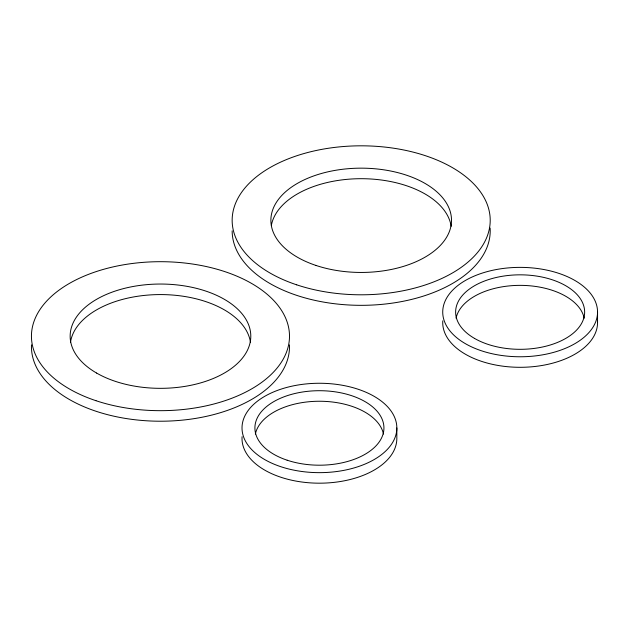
<?xml version="1.0" encoding="UTF-8"?>
<svg xmlns="http://www.w3.org/2000/svg" width="629" height="629" viewBox="0 0 629 629"><rect width="100%" height="100%" fill="white"/><g stroke="black" fill="none" stroke-linecap="round" stroke-linejoin="round"><path stroke-width="0.94" d="M597.55 312.07A77.414 44.698 0 0 1 481.429 350.778A77.414 44.698 0 0 1 481.429 273.363A77.414 44.698 0 0 1 597.55 312.07L597.55 322.606M396.836 427.956A77.414 44.698 0 0 1 280.715 466.663A77.414 44.698 0 0 1 280.715 389.249A77.414 44.698 0 0 1 396.836 427.956L396.836 438.492A77.414 44.698 0 0 1 317.873 483.174A77.414 44.698 0 0 1 242.071 436.699M289.458 344.881A129.024 74.489 0 0 1 160.474 421.218A129.024 74.489 0 0 1 31.489 344.881M70.503 342.192A90.317 52.144 0 0 1 160.474 294.576A90.317 52.144 0 0 1 250.452 342.192M255.366 434.073A64.512 37.245 0 0 1 319.422 401.247A64.512 37.245 0 0 1 383.478 434.073M271.366 225.402A90.317 52.144 0 0 1 361.982 178.699A90.317 52.144 0 0 1 451.166 226.306M490.125 228.075A129.024 74.489 0 0 1 363.586 305.317A129.024 74.489 0 0 1 232.164 230.843M597.487 320.821A77.414 44.698 0 0 1 520.136 367.305A77.414 44.698 0 0 1 442.785 320.821M456.08 318.188A64.512 37.245 0 0 1 520.136 285.362A64.512 37.245 0 0 1 584.192 318.188M95.962 400.697A129.024 74.489 0 0 0 289.497 336.185A129.024 74.489 0 0 0 95.962 271.673A129.024 74.489 0 0 0 95.962 400.697M96.614 373.06A90.317 52.144 0 0 0 247.716 349.685A90.317 52.144 0 0 0 137.098 285.818A90.317 52.144 0 0 0 96.614 373.06M287.162 460.208A64.512 37.245 0 0 0 383.934 427.956A64.512 37.245 0 0 0 287.162 395.696A64.512 37.245 0 0 0 287.162 460.208M316.033 265.462A90.317 52.144 0 0 0 451.504 220.307A90.317 52.144 0 0 0 316.033 175.145A90.317 52.144 0 0 0 316.033 265.462M296.676 284.819A129.024 74.489 0 0 0 490.211 220.307A129.024 74.489 0 0 0 296.676 155.795A129.024 74.489 0 0 0 296.676 284.819M474.518 338.41A64.512 37.245 0 0 0 582.446 321.71A64.512 37.245 0 0 0 503.436 276.1A64.512 37.245 0 0 0 474.518 338.41"/></g></svg>
